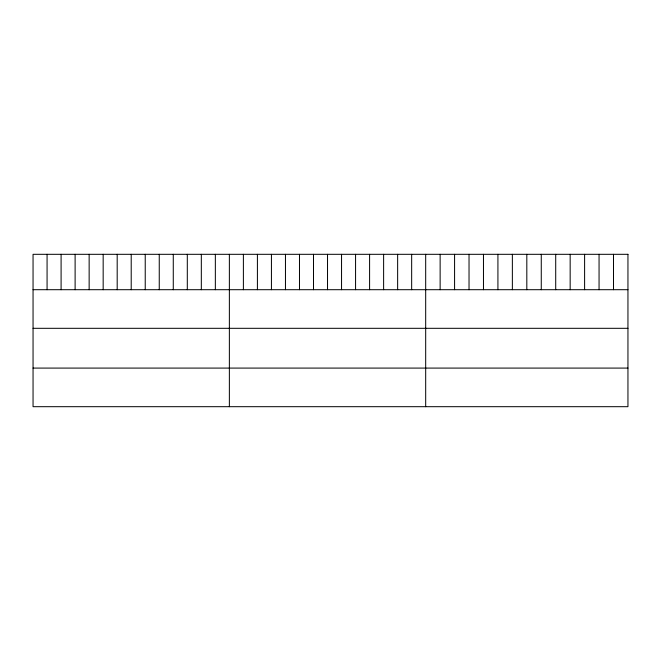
<?xml version="1.0" encoding="UTF-8"?>
<svg xmlns="http://www.w3.org/2000/svg" width="661" height="661" viewBox="0 0 661 661"><rect width="100%" height="100%" fill="white"/><g stroke="black" fill="none" stroke-linecap="round" stroke-linejoin="round"><path stroke-width="0.99" d="M33.05 289.7L627.95 289.7M33.05 328.31L627.95 328.31M33.05 368.086L627.95 368.086M613.499 254.311L613.499 289.7M599.056 254.311L599.056 289.7M584.605 254.311L584.605 289.7M570.162 254.311L570.162 289.7M555.711 254.311L555.711 289.7M541.268 254.311L541.268 289.7M526.817 254.311L526.817 289.7M512.366 254.311L512.366 289.7M497.923 254.311L497.923 289.7M483.472 254.311L483.472 289.7M469.029 254.311L469.029 289.7M454.578 254.311L454.578 289.7M440.135 254.311L440.135 289.7M425.684 254.311L425.684 406.689M411.663 254.311L411.663 289.7M397.641 254.311L397.641 289.7M383.62 254.311L383.62 289.7M369.59 254.311L369.59 289.7M355.568 254.311L355.568 289.7M341.547 254.311L341.547 289.7M327.526 254.311L327.526 289.7M313.504 254.311L313.504 289.7M299.483 254.311L299.483 289.7M285.461 254.311L285.461 289.7M271.431 254.311L271.431 289.7M257.41 254.311L257.41 289.7M243.388 254.311L243.388 289.7M229.367 254.311L229.367 406.689M215.346 254.311L215.346 289.7M201.324 254.311L201.324 289.7M187.303 254.311L187.303 289.7M173.273 254.311L173.273 289.7M159.251 254.311L159.251 289.7M145.23 254.311L145.23 289.7M131.209 254.311L131.209 289.7M117.187 254.311L117.187 289.7M103.166 254.311L103.166 289.7M89.144 254.311L89.144 289.7M75.114 254.311L75.114 289.7M61.093 254.311L61.093 289.7M47.071 254.311L47.071 289.7M627.95 254.311L33.05 254.311L33.05 406.689L627.95 406.689L627.95 254.311"/></g></svg>
